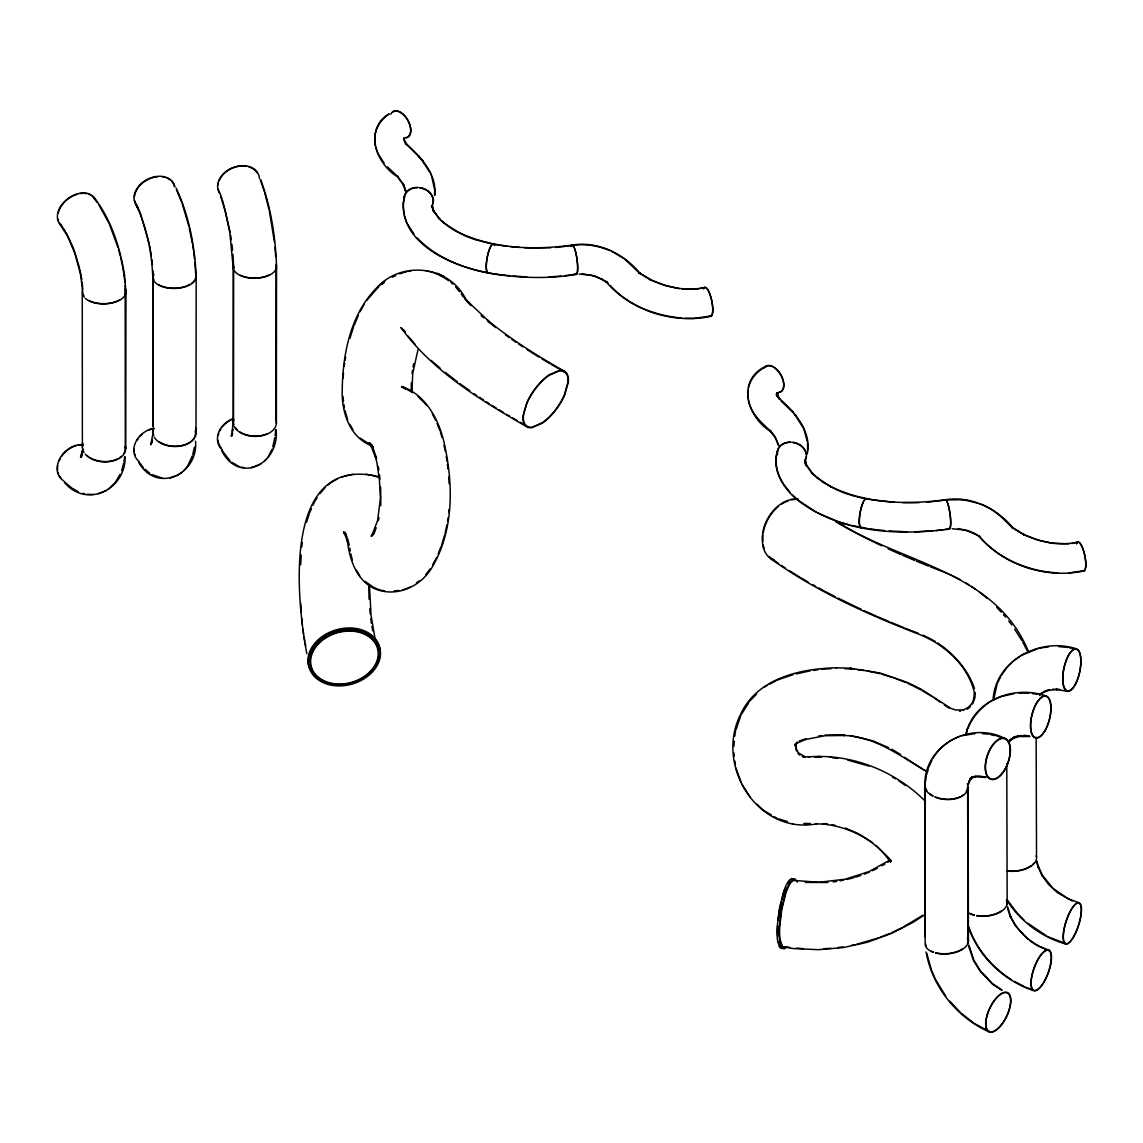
<?xml version="1.0" encoding="UTF-8"?>
<svg xmlns="http://www.w3.org/2000/svg" width="1143" height="1143" viewBox="0 0 1143 1143"><rect width="100%" height="100%" fill="white"/><g stroke="black" fill="none" stroke-linecap="round" stroke-linejoin="round"><path stroke-width="1.5" d="M434.654 191.195L434.54 195.267M233.515 421.167L233.643 266.462A21.274 11.259 -1 0 0 233.672 267.905L232.972 254.389M276.02 420.367L276.092 267.105A21.274 11.259 -1 0 0 276.077 265.69M276.377 423.453L276.52 267.105M890.111 860.75C890.211 862.208 890.468 858.55 890.197 861.979C875.952 839.976 848.935 826.603 823.031 824.089L824.103 824.146L815.602 823.817L816.759 823.86C757.495 834.919 714.961 765.681 740.35 714.889C756.795 678.256 800.514 668.484 836.847 667.783M195.567 432.854L195.71 428.254M196.01 432.868L196.182 276.506C194.882 246.188 189.024 215.57 176.079 187.981M82.382 447.284L82.253 286.922L80.453 274.206L75.167 254.232L67.894 236.758L60.108 224.457M125.301 448.442L125.173 285.436M125.73 448.456L125.973 291.765L124.401 274.549M380.819 505.677L380.648 487.161M300.695 564.828L301.223 555.027M403.036 204.654L404.508 196.882M434.826 195.31C436.955 173.622 420.495 156.662 405.722 143.275L406.637 144.318L403.908 139.075M807.558 449.942L807.572 443.084M343.071 378.233L343.486 373.132M748.051 390.363L748.165 398.95M762.91 535.253L762.781 541.525M733.849 746.422L734.32 741.293M734.792 736.163L735.52 731.32M275.134 435.583L275.677 429.797M276.12 429.825C279.706 463.601 239.501 485.003 221.799 450.928M301.809 546.897L302.266 542.454M778.126 920.301L778.983 913.357M778.297 920.172L778.955 914.729M152.533 435.612L150.819 444.641M195.524 441.169C198.611 474.445 156.42 494.205 138.66 462.243M447.642 521.251L448.085 517.779M448.742 512.578L449.17 509.106M924.83 784.041C924.844 744.836 970.564 721.147 1004.297 738.121M925.659 780.912L926.259 776.168M993.067 700.202C994.996 660.354 1040.301 636.965 1076.149 648.753M993.496 700.245L997.053 684.328M568.371 382.005L564.599 395.264A34.233 15.173 -55 0 1 542.268 423.21L531.838 427.725A32.347 14.345 -55 0 1 522.994 416.081L526.766 402.807A34.233 15.173 -55 0 1 549.097 374.861L559.527 370.361A32.347 14.345 -55 0 1 568.371 382.005M807.301 453.814C811.916 430.911 794.514 411.866 778.754 397.935L779.669 398.978L776.94 393.735L776.54 395.292L777.14 393.421L776.583 394.764L778.312 393.335M82.182 450.742L80.71 457.3L82.61 450.799M123.944 461.572L124.687 456.871M125.116 456.929C125.759 489.547 86.368 508.992 64.279 482.26M344.157 366.446L344.657 363.317M345.157 360.174L345.643 357.045M412.051 373.447L412.566 370.189M413.08 366.932L413.595 363.674M779.226 911.957L781.112 902.37M779.369 911.985L779.826 909.242M274.791 437.655L272.806 446.856M763.267 532.667L763.767 530.066A33.547 24.646 -62 0 1 778.583 506.306M151.919 442.727L152.448 440.169M194.396 447.127L192.796 454.457M378.304 520.636L378.933 517.636M445.084 533.452L446.913 524.737M404.208 196.825C395.435 245.388 458.7 269.076 496.191 274.349M777.24 451.499C771.554 470.287 783.841 488.933 797.943 500.348M777.526 451.556C774.168 462.286 777.069 474.174 783.169 483.346M780.626 905.199L781.226 902.599M123.687 463.144L121.644 470.673M781.855 900.055L783.484 893.712A37.047 8.515 -81.7 0 1 785.784 887.625M232.529 433.083L231.686 436.169L232.5 433.769M81.453 456.729L82.439 453.142M926.673 774.697L928.302 768.839M968.05 784.341L970.264 778.626M968.478 784.427L969.578 780.455L969.05 782.283L970.65 778.812L969.778 780.583L973.15 776.783L970.007 779.34L974.422 776.826L972.507 777.326L976.236 776.468L974.35 776.611L985.752 777.526M966.878 730.348C976.951 698.444 1015.856 685.4 1045.774 695.873M441.669 545.04L444.598 535.11M965.535 734.92L967.392 728.591M965.949 735.02L967.349 730.291M891.083 860.222L890.811 861.908L889.368 858.493L876.138 845.491M782.855 896.426L783.555 894.112M306.453 522.365L309.282 513.836M748.508 387.52C750.665 378.233 757.709 370.703 766.11 366.517M349.929 338.342L353.544 326.912M417.967 349.672L412.737 373.504L412.023 389.763M192.324 455.886L187.423 466.458L183.709 470.702M736.063 729.705L740.907 715.175M795.642 743.45L794.928 745.607L795.342 744.193L796.385 750.937M373.704 534.052L376.218 527.737M438.169 553.841L441.084 546.511M354.144 325.469L358.345 315.354M309.782 512.464L311.396 508.721M120.086 474.274L114.914 483.032L108.471 489.104M272.077 449.185L268.205 456.757M928.816 767.053L931.916 760.352M232.129 433.554L231.257 436.054L232.743 429.196L232.4 431.311L233.201 415.623L233.201 266.448M967.807 728.748C972.507 716.861 981.251 706.703 992.438 700.473M997.71 682.714L1000.525 676.985M312.911 505.249L314.782 501.663M972.536 704.031L974.922 697.83L975.222 692.687L975.308 693.872M151.748 442.355L150.59 444.498L151.876 442.284M373.018 534.91L374.647 531.881M432.597 564.985L436.64 557.484M360.116 311.682L364.06 304.509M777.811 393.249L776.997 395.964L776.997 392.935L776.711 395.935L776.711 392.963L778.24 397.607L777.511 396.407M776.826 394.264L777.554 393.092L776.583 394.764L777.526 393.949M741.793 713.761L748.879 702.474M315.397 500.463L317.111 497.762M1001.225 675.556L1006.826 667.641L1013.712 660.797M749.765 701.059L756.652 694.001M932.788 758.623C938.989 748.094 948.961 739.992 960.563 736.106M970.107 779.355L971.493 777.354M81.953 455.257L80.496 457.314L82.082 455.4M1008.34 742.364L1010.569 739.25L1009.44 740.721L1013.998 737.106L1012.455 738.049M1008.712 742.593L1012.469 738.364L1011.069 739.635L1018.642 736.249L1016.984 736.521L1029.672 736.549M366.603 300.523L378.69 286.807M425.767 574.5L430.054 569.014M319.797 493.762L325.026 487.704M264.762 460.886L266.448 458.914M372.861 534.524L371.175 536.324L373.361 533.524L371.589 536.11L377.633 520.494L380.405 498.334L379.49 480.774L377.019 463.258L375.247 455.571L376.004 458.657L370.346 444.184L372.289 447.27L369.446 443.227L371.918 446.113L368.889 442.984L370.832 444.713M1039.587 695.53L1043.259 692.444L1049.588 690.058L1048.045 690.386L1057.432 689.515L1056.146 689.472L1067.505 691.258M970.321 778.955L972.85 776.468M565.214 371.646C538.01 356.359 511.378 339.771 487.218 319.954L489.59 321.983L468.316 301.981L470.602 304.652L463.015 295.751L465.372 298.509C449.156 266.105 402.879 260.575 378.204 286.35C349.801 313.696 342.171 356.245 342.186 394.121C342.443 414.623 350.887 437.84 371.489 445.741M786.613 947.247L784.312 948.847L782.298 948.247L779.655 940.732A33.033 7.601 -81.8 0 1 779.34 926.502L781.441 909.156L785.412 892.997A38.691 8.887 -81.7 0 1 791.499 880.396L794.842 878.824L797.385 882.153M381.591 284.478L384.034 282.535M327.97 485.046L329.956 483.446M777.326 393.735L776.326 394.535L778.154 393.092M378.204 286.35L381.176 283.978M381.791 283.493L384.834 281.049M382.262 283.95L384.248 282.364M388.891 113.886C363.503 129.33 376.233 164.192 397.635 176.851L396.75 175.836L403.45 184.852L402.693 183.623L405.408 190.838M389.063 114.129C378.676 120.687 372.589 133.545 375.304 145.69M181.88 472.502L177.608 475.317L170.15 478.003M967.149 709.246L969.678 707.431M416.466 582.887L419.367 580.815M1041.159 693.372L1039.716 694.387L1045.545 690.858M1015.155 659.782L1021.713 655.21L1037.015 648.995M969.764 778.983L971.407 777.854M890.183 859.893L869.051 871.566L845.349 879.181L819.031 882.282L793.599 880.41L791.399 881.939A37.047 8.515 -81.7 0 0 785.57 894.012L781.769 909.457L779.769 925.987A31.404 7.215 -81.7 0 0 780.069 939.503L782.584 946.661L792.842 948.533L818.602 949.676L843.134 947.59L867.08 942.332L891.554 933.445L913.443 922.101L924.344 915.014M887.725 862.251L890.497 860.45M922.658 915.343L903.956 926.673M330.956 482.66L337.242 478.988M765.953 366.274C735.892 379.947 747.436 417.438 770.653 431.511L769.782 430.497L776.468 439.526L775.726 438.283L778.44 445.499M881.867 865.78L884.953 864.051M763.853 687.329L766.767 685.729M769.696 684.128L776.983 680.142L793.056 674.67M260.718 464.087L251.303 467.716M106.428 490.518L98.312 493.79M392.206 277.235L395.792 275.52M872.466 870.666L877.252 868.38M891.326 932.817L902.413 927.53M785.57 946.733L783.498 947.218M783.341 948.018L781.169 948.533L779.355 946.833L777.569 940.432A33.033 7.601 -81.8 0 1 777.254 926.216L779.355 908.856L783.326 892.697A38.691 8.887 -81.7 0 1 789.413 880.096L791.713 878.496L793.713 879.096M993.867 699.816L1001.225 696.544L1014.284 693.615M972.722 777.026L970.921 777.84L973.164 776.897M406.479 588.659L410.151 587.031M788.17 500.82L784.898 502.206A33.547 24.646 -62 0 0 781.683 504.049M864.365 874.138L869.28 872.18M879.939 937.374L889.697 933.474M1016.098 736.363L1014.47 736.978L1021.399 735.52M799.343 740.935L805.886 738.735M855.721 877.11L860.765 875.467M878.581 937.903L856.793 944.261M1045.288 690.929L1049.474 689.629M399.464 273.906L403.022 272.82M402.622 589.817L405.194 589.045M404.322 272.434L406.922 271.648M340.914 477.374L343.486 476.617M344.772 476.231L347.886 475.388M847.163 879.41L854.035 877.667M796.157 673.927L810.187 670.855M962.435 735.621L974.85 733.62M972.407 776.911L978.465 775.926L985.866 777.111M1038.616 648.51L1042.63 647.781M704.717 287.336C687.014 291.651 667.669 287.607 650.296 279.506L651.167 279.949L639.208 272.691L640.151 273.448C623.892 253.76 598.361 241.002 572.443 245.045M700.259 288.55L704.774 287.622A14.545 3.958 78.4 0 0 703.945 288.436M710.96 315.997L694.058 318.411L684.771 318.326M711.032 316.297C673.37 324.326 631.093 310.939 605.89 281.592L606.847 282.35L601.275 278.835L602.175 279.292L591.888 275.392L579.144 274.077M1077.735 541.996C1060.047 546.311 1040.687 542.268 1023.314 534.181L1024.199 534.624L1012.227 527.366L1013.169 528.109C996.925 508.421 971.393 495.662 945.461 499.72M1071.777 543.525L1077.806 542.296A14.545 3.958 78.4 0 1 1084.993 556.798A14.545 3.958 78.4 0 1 1082.964 570.586M1083.993 570.671L1068.862 572.914M1084.05 570.957C1046.402 578.987 1004.111 565.614 978.922 536.253L979.865 537.024L974.293 533.495L975.208 533.952L964.921 530.066L952.176 528.738M840.219 880.81L843.705 880.167M851.664 945.318L855.107 944.69M408.265 271.434L410.937 270.977M349.444 474.959L353.458 474.288M1043.888 647.581L1048.602 646.824M572.086 245.088C533.71 250.303 492.962 249.031 457.1 231.686L458.014 232.143L443.598 222.671L444.57 223.442L438.998 218.313L439.884 219.313L433.383 210.255L433.94 211.612L432.34 206.783M565.885 246.359L572.129 245.388A14.545 2.743 82.2 0 0 571.557 246.159M576.415 274.091L564.713 275.72M576.458 274.391C549.812 278.878 522.508 278.135 495.819 274.306M945.118 499.762C906.742 504.977 865.98 503.706 830.118 486.346L831.047 486.818L816.616 477.331L817.588 478.117L812.03 472.973L812.902 473.988L806.415 464.915L806.972 466.287L805.372 461.458L805.829 464.444L805.515 460.015M943.604 500.291L927.087 502.248M944.775 529.48L949.447 528.766A14.545 2.743 82.2 0 1 948.733 528.637M949.49 529.052C898.612 535.781 841.362 533.067 798.914 501.12M813.359 670.398L818.102 669.698M818.617 735.992L821.831 735.52M791.456 499.891L794.685 499.448M698.759 288.85L681.814 288.879M564.728 246.488L555.612 247.445M936.031 530.595L942.875 529.78M574.057 245.145C586.216 243.602 598.646 245.959 609.919 250.517M833.204 881.867L836.733 881.453M837.848 947.533L843.063 946.918M561.256 276.092L548.883 276.963M932.545 530.909L914.643 531.824M394.164 590.888L398.636 590.488M1069.062 543.754L1052.274 543.311L1038.973 540.439M550.897 247.76L524.48 247.731M821.26 669.241L830.875 668.698M825.06 735.049L844.691 734.806L843.648 734.778M827.918 882.496L805.186 882.425M823.874 948.719L830.89 948.347M925.516 801.429C895.155 770.968 851.635 753.38 808.501 756.895L809.658 756.937L803.972 756.709L804.943 756.752L798.4 752.851L796.014 748.079L795.957 744.307L795.528 745.75L797.314 741.964L796.357 743.407L806.029 739.392L825.103 735.721L844.634 735.478L843.563 735.449C875.552 736.278 901.084 756.766 927.316 771.911M814.845 757.266L821.417 757.237M803.743 823.517L810.373 823.503M1052.589 689.215L1059.618 689.372M919.143 502.663L902.613 502.634M93.383 494.462L87.054 494.305M1018.87 693.015L1028.914 693.158M1022.971 735.52L1026.114 735.549M798.028 498.877L791.499 499.262L784.812 501.62A34.233 25.146 -62 0 0 763.253 530.066L762.167 537.953L762.752 545.382A32.347 23.76 -62 0 0 773.711 560.484M907.271 531.824L889.197 530.952M850.221 668.212L880.01 672.97L907.885 682.642L921.258 689.258L950.919 708.389L955.691 710.017L964.049 709.803L962.72 710.332L970.55 706.003L969.25 707.088L973.465 700.93L972.993 702.516L974.593 692.729L974.679 693.944C968.921 666.398 945.19 644.766 919.701 634.579C867.88 614.434 816.473 591.474 771.082 558.97M850.163 668.884L854.407 669.298M835.69 667.755L851.292 668.241M844.82 668.712L851.221 668.912M959.448 711.146L960.591 711.175M818.045 756.437L819.202 756.48M818.031 757.109L819.16 757.152M806.044 823.603L807.172 823.646M806.001 824.274L807.158 824.332M829.947 756.88L831.004 756.923M792.342 823.746L793.299 823.774M526.766 276.949L513.121 276.034M582.101 273.706L595.503 276.149L607.019 282.107M961.363 499.691L945.504 500.005A14.545 2.743 82.2 0 0 945.161 500.062M796.442 948.133L803.458 948.676M519.322 247.402L510.607 246.602M894.083 502.22L874.824 500.191M982.28 733.62L988.681 734.206M1058.789 646.624L1067.848 647.467M681.614 318.025C655.296 315.611 628.164 305.667 610.305 285.493M1048.331 572.086L1057.804 573M417.281 238.03C441.298 262.933 476.488 272.82 510.064 275.734M876.967 529.752L884.625 530.566M857.607 669.684L863.994 670.455M850.263 735.578L873.095 740.935L888.711 747.708M832.604 757.809L837.633 758.423M824.603 823.603L827.589 823.974M1032.429 693.615L1037.701 694.301M1024.728 735.463L1029.757 736.121M500.391 245.345L507.106 246.231M875.424 529.552L869.266 528.723M873.052 499.962L868.266 499.191M966.549 500.42L977.865 503.263M162.192 478.074L151.933 474.574M961.106 499.648L966.992 500.477M958.163 528.537L968.535 530.823L977.408 534.938M786.413 946.947L789.67 947.404M493.533 244.259L498.677 245.073M851.178 525.366L867.308 528.423M241.23 467.087L243.788 467.53M679.256 288.65L664.454 285.379L650.167 279.778L651.024 280.206L639.037 272.934L639.951 273.677L624.978 259.29M1047.988 572.043C1021.756 568.442 996.31 556.455 979.108 536.038L980.051 536.781M366.003 474.216L370.218 475.002M426.053 270.905L428.696 271.448M371.546 475.274L377.99 477.117M381.848 590.331L384.491 590.874M847.663 760.066L869.023 766.096M832.047 824.646L835.004 825.26M1069.491 647.81L1076.063 649.181M867.18 670.97L879.853 673.627M491.933 243.916L474.588 239.487L465.515 236.029L451.456 228.614M856.964 496.905L866.551 498.919A14.545 3.6 -79.6 0 0 866.094 498.862M990.309 734.563L995.182 735.635M430.025 271.72L433.326 272.606M849.178 494.619L855.407 496.448M849.563 525.023L838.276 521.708L817.431 512.793M881.41 674.099L892.326 677.37M802.257 756.652L804.815 757.423M778.797 818.931L787.341 821.517M82.839 493.262L84.639 493.819M1078.635 902.656L1067.762 898.569L1053.117 888.454L1042.073 874.881L1042.53 875.581L1038.144 865.908L1038.444 867.08L1036.872 861.008M1066.105 943.675L1048.36 936.903M1065.976 944.089C1041.659 937.274 1020.042 921.172 1006.64 899.77M434.583 273.048L440.684 275.677M378.276 476.531C281.735 454.114 296.351 598.403 306.795 653.653M924.244 770.139L927.559 771.268M377.99 589.174L380.519 590.045M1037.487 540.053L1023.199 534.453L1024.057 534.881M996.796 735.978L1004.168 738.535M1049.088 950.176A21.688 7.53 -69.9 0 0 1031.543 977.151A21.688 7.53 -69.9 0 0 1043.016 983.709A21.688 7.53 -69.9 0 0 1049.088 950.176C1032.072 944.875 1017.599 932.045 1010.312 915.786L1010.726 916.686L1007.64 906.799M1048.931 950.576A21.26 7.387 -69.9 0 0 1031.743 977.008A21.26 7.387 -69.9 0 0 1042.973 983.451A21.26 7.387 -69.9 0 0 1048.931 950.576L1038.873 946.418M1025.614 987.223L1033.501 990.109M1033.343 990.524C1003.725 980.665 978.794 956.777 968.407 927.244M1072.263 901.055L1057.432 892.64L1048.631 884.525L1041.702 875.109L1042.159 875.795L1037.73 866.037L1038.03 867.194L1036.444 861.108M979.137 503.749C993.124 507.735 1002.997 518.579 1012.984 528.337L1012.055 527.595L1022.785 534.181M840.048 491.276L847.62 494.147M845.249 828.032L857.95 833.476M930.245 566.771L943.318 571.871M905.513 628.336L918.343 633.322M401.536 387.02L404.336 388.12M893.897 677.842L906.099 682.657M916.272 561.099L928.602 566.142M890.868 622.349L903.884 627.664M944.704 572.457L951.648 575.372M922.944 635.208L925.944 636.465M902.699 555.327L914.729 560.47M878.195 616.934L889.283 621.678M888.068 548.811L901.198 554.684M864.308 610.748L876.61 616.248M324.612 682.171L314.782 676.113L309.053 667.241A33.033 26.118 -18.3 0 1 309.11 653.253C312.796 642.423 322.54 634.751 332.999 630.879A38.691 30.575 -18.3 0 1 355.244 628.364C365.231 629.679 375.518 635.408 378.976 645.366A33.033 26.118 -18.3 0 1 379.805 648.738M238.758 466.33L231.872 462.344M611.519 251.26L624.035 258.547M875.424 542.854L881.753 545.825M861.293 609.362L838.233 598.232M989.024 1031.357L975.122 1023.914M988.838 1031.743C956.734 1017.47 932.202 986.652 926.101 951.99M838.548 490.704L823.203 482.517L811.816 473.188L812.673 474.174L806.144 465.044L806.687 466.387L805.086 461.529L805.544 464.458L805.215 460.015M1024.185 986.523L1014.241 981.351M405.736 388.677L412.552 392.592M444.184 276.649L437.412 273.32M440.255 275.449L448.985 280.821M873.895 542.096L853.149 531.566M907.628 683.271L920.958 689.858M373.147 586.973L376.719 588.745M953.091 576.086L960.306 579.687M927.273 637.137L935.174 641.409M825.946 591.874L835.104 596.646M78.324 491.761L72.109 488.261L64.594 481.96M851.692 530.809L835.562 521.722M812.859 584.73L815.759 586.316M818.645 587.902L824.432 591.088M1046.931 936.103L1027.828 923.273M551.455 364.574L564.828 372.189M512.635 417.952L517.265 420.595M520.365 422.367L526.552 425.896M526.166 426.439C480.203 399.764 432.568 371.275 400.85 327.484L404.779 331.284M835.89 521.137L843.148 525.366L841.019 524.166C905.542 563.885 996.439 572.686 1028.486 651.696M801.114 577.944L808.015 581.944M892.526 777.126L895.54 778.883M859.336 834.147L872.466 842.52M965.892 582.959L968.692 584.602M816.516 512.335L799.086 500.877M771.454 815.059L762.995 810.016L756.995 804.172M774.268 816.745L777.083 818.417M541.739 358.759L550.069 363.745M499.062 409.837L503.577 412.537M506.592 414.337L509.607 416.152M922.387 690.715L932.388 696.716M891.783 749.236L900.655 754.551M1001.997 989.981L992.581 983.694L980.294 970.678L973.865 960.206L968.878 945.047M1001.782 990.367L992.31 984.037L979.951 970.936L973.479 960.406L968.75 946.447M1037.558 945.79L1029.657 940.575M1011.469 979.651C992.095 967.435 976.365 948.861 968.807 927.116M944.332 705.102L949.39 708.231M922.758 769.225L904.484 757.309M789.456 570.757L799.743 577.129M527.08 349.629L538.953 357.087M486.161 401.722L489.033 403.536M491.89 405.336L496.191 408.037M368.232 443.398L360.174 438.14M518.679 344.057L522.88 346.843M781.298 565.371L785.37 568.071M474.002 393.663L476.702 395.464M479.417 397.25L483.46 399.936M371.932 445.57L368.603 443.355L371.804 445.57M406.451 388.906L401.85 386.434C425.453 394.706 438.612 419.024 443.97 442.098C453.314 483.218 454.314 529.309 432.397 566.785C422.21 584.716 400.764 595.946 380.305 590.674C357.488 584.673 349.444 560.356 347.215 539.41L347.958 542.511L343.914 532.109L345.843 535.195L343.7 532.066L346.143 534.953L343.872 532.509L345.815 534.238M402.793 387.277L405.979 389.406M372.046 586.23L364.946 581.316M971.393 586.416L975.45 589.159M937.717 643.023L940.232 644.709M898.555 780.64L905.785 785.655M505.392 334.842L509.335 337.599M511.95 339.442L515.879 342.2M469.744 390.677L459.986 383.719M772.854 559.413L778.526 563.456M933.817 697.573L940.389 702.288M450.171 227.857L441.027 220.57M973.793 1023.114L961.634 1013.527M457.357 381.748L445.17 372.289M979.394 592.074L987.052 598.275M941.475 645.552C956.034 656.453 968.521 671.098 974.493 688.443M149.79 473.302L144.918 469.173M488.032 321.483L495.676 327.584M606.09 281.364L608.262 283.25M481.117 315.582L483.775 317.868M431.182 360.431L440.084 368.103M418.067 396.592L424.182 402.593M369.403 442.541L371.304 444.227M960.577 1012.612L949.819 1001.254M450.913 282.378L452.828 284.078M1027.728 939.132L1015.555 926.001L1009.926 915.972L1010.312 916.843L1007.626 908.542M792.328 494.762L798.128 500.12M781.012 400.95L792.485 411.937M387.506 166.935L397.85 176.636L396.978 175.651L403.693 184.695L402.95 183.48M797.928 753.323L799.914 755.252M996.696 607.304L1001.254 612.148M419.467 157.277L405.508 143.475L406.394 144.489M1024.028 920.086L1017.084 913.057L1007.012 899.541M470.902 305.667L464.601 298.68M229.929 460.743L222.171 450.699M1003.454 614.634L1005.654 617.134M791.842 410.737L792.713 411.751M795.071 414.48L795.985 415.523M794.856 414.68L803.672 428.511L807.401 441.784M778.54 398.135L779.426 399.164M418.809 156.077L419.695 157.091M422.053 159.82L422.953 160.863M421.824 160.02L429.997 172.536M384.077 163.049L378.247 154.048M791.628 410.951L795.742 415.709M418.595 156.277L422.71 161.034M424.982 403.536L426.596 405.422M408.08 336.099L415.323 344.6M455.543 286.836L459.5 291.722M790.299 492.704L783.984 484.746M439.655 219.499L433.126 210.383L433.668 211.712L432.054 206.869M413.923 233.972L406.908 223.085L404.479 216.07M143.261 467.458L139.032 462.015M1008.74 621.092L1011.826 625.05M779.683 945.304L780.498 946.375M93.74 197.11C111.3 219.542 120.158 247.631 124.544 275.434M97.169 202.354L93.397 197.382A21.26 14.83 -37.2 0 0 92.054 196.096M774.111 435.34L770.011 430.311L770.868 431.311C761.524 422.624 750.851 413.58 748.336 400.35M461.186 293.98L462.986 296.437M403.308 329.598L405.222 332.199M1014.67 629.193L1021.856 640.566M945.775 996.225L935.774 979.922M741.778 784.041L750.079 796.9M98.97 204.983L108.885 223.028M65.451 231.443L60.436 224.185A21.26 14.83 -37.2 0 1 59.35 222.685M371.604 444.884L372.875 446.913M774.854 436.355L778.726 445.427M359.759 575.958L356.445 570.243M349.772 424.324L352.93 429.625M66.165 232.715L73.438 248.145L79.496 267.805M136.146 204.211L138.474 208.64M135.774 204.426L138.103 208.84L137.246 207.154C147.147 229.143 151.819 253.317 152.805 277.335L152.805 426.51M432.297 413.88L435.669 420.324M371.618 445.127L372.932 447.627M1022.714 642.009L1027.928 651.996M405.222 142.946L403.622 139.146M176.536 189.852L181.894 202.754M137.646 206.969L139.86 211.912M935.488 979.351L931.616 970.65L926.716 953.219M310.596 666.726L311.91 669.769M109.414 224.114L118.015 247.574M377.547 152.676L375.647 147.118M430.654 173.836L431.197 175.179M404.436 186.423L403.879 185.095L405.694 190.752M437.04 423.467L439.984 430.854M372.232 445.727L376.647 458.514M345.2 532.509L347.029 537.11M140.389 213.298L149.204 243.588M431.697 176.493L434.669 189.909M735.878 767.982L741.193 782.441M260.733 179.68C270.805 207.169 275.506 236.472 276.492 265.662M260.333 179.837L264.304 191.524M220.856 195.61L222.056 198.953M220.456 195.782L225.357 211.355L229.786 232.529L233.229 267.891M182.38 204.154L188.895 226.428M222.671 200.625L230.214 232.458M347.429 538.41L348.229 541.01M440.498 432.525L442.027 437.54M264.733 192.91L268.962 209.183M345 410.537L347.658 419.881M778.412 941.689L778.983 943.732M118.529 249.245L120.315 256.061M404.008 214.655L403.165 206.426M350.901 553.984L352.358 560.127M348.586 542.253L349.287 545.211M443.984 445.284L445.384 451.371M189.267 228.129L192.41 243.616M374.89 637.68L371.075 615.377L369.432 585.116M304.995 642.466L305.695 645.681M120.758 257.761L122.587 266.262M79.867 269.519L80.61 272.977M269.305 210.798L274.477 242.245M149.547 245.331L150.204 248.845M349.787 548.111L350.287 550.997M371.932 626.35L372.704 630.822M304.124 637.308L304.71 640.752M446.227 456.357L447.056 461.358M378.276 466.515L378.847 469.887M122.858 267.933L123.687 272.948M80.882 274.134L81.825 279.792M123.973 274.62L124.887 282.178M192.667 245.345L193.467 250.517M150.533 250.603L151.333 255.846M230.672 235.415L231.343 239.844M733.849 752.751L734.292 756.137M734.978 761.209L735.42 764.596M370.803 618.634L371.418 623.378M302.938 629.336L303.538 633.879M405.351 189.309L405.694 191.995M231.9 244.245L232.543 250.06M193.738 252.246L194.539 259.004M151.805 259.304L152.419 264.447M411.951 389.12L412.352 392.492M342.971 396.392L343.543 401.25M343.929 404.479L344.3 407.708M447.413 464.429L447.956 469.044M379.476 474.616L380.005 479.16M82.139 282.192L82.853 289.879M274.949 247.145L275.692 256.689M369.746 608.833L370.218 613.82M301.723 618.406L302.338 624.792M194.882 262.318L195.624 273.448M1036.53 857.05L1036.144 737.278M432.697 208.255L432.811 209.769L432.483 205.34M1007.169 902.827L1006.769 763.567M448.67 477.06L449.128 483.632M968.435 940.875L968.064 787.127M968.007 940.903L967.635 787.113A21.274 12.859 3.5 0 1 966.235 791.799M301.195 611.876L300.68 602.961M152.976 271.062L153.248 426.51M369.06 599.175L368.732 585.116M411.28 382.876L411.323 389.777M925.13 785.684L925.13 936.717M924.687 785.67L925.187 943.904A21.688 11.501 -5.2 0 0 933.174 952.233M1006.44 899.97A21.688 11.673 -5.7 0 1 999.496 912.443A21.688 11.673 -5.7 0 1 976.551 915.757M974.165 915.243A21.688 11.673 -5.7 0 1 968.207 912.685M1006.54 901.441A21.26 11.444 -5.7 0 1 1006.597 904.313M1001.139 911.142A21.26 11.444 -5.7 0 1 976.722 915.529M974.393 915.014A21.26 11.444 -5.7 0 1 970.264 913.5M765.296 367.189A14.545 8.301 60.5 0 1 780.94 375.261A14.545 8.301 60.5 0 1 778.983 392.249M764.424 367.817A14.83 8.472 60.5 0 1 780.626 374.375A14.83 8.472 60.5 0 1 779.083 392.52M792.728 442.241A14.83 11.987 14.2 0 1 805.458 459.857M777.24 454.528A14.83 11.987 14.2 0 1 790.885 442.084M806.086 456.943A14.545 11.744 14.2 0 1 805.186 459.743M777.54 454.528A14.545 11.744 14.2 0 1 790.913 442.327M792.713 442.47A14.545 11.744 14.2 0 1 806.086 453.971M864.022 500.563A14.845 3.686 -79.6 0 1 867.023 498.919M861.822 527.609A14.845 3.686 -79.6 0 1 859.307 518.908A14.845 3.686 -79.6 0 1 863.465 501.577M860.922 527.423A14.545 3.6 -79.6 0 1 860.165 526.637M859.865 525.909A14.545 3.6 -79.6 0 1 863.465 501.82M864.008 500.834A14.545 3.6 -79.6 0 1 865.094 499.42M947.518 502.834A14.83 2.8 82.2 0 1 950.705 521.165A14.83 2.8 82.2 0 1 948.361 528.509M944.804 500.048A14.83 2.8 82.2 0 1 947.09 501.806M946.261 500.591A14.545 2.743 82.2 0 1 947.09 502.048M947.518 503.077A14.545 2.743 82.2 0 1 950.347 516.75A14.545 2.743 82.2 0 1 950.019 527.995M1076.563 543.568A14.83 4.043 78.4 0 1 1084.507 554.069A14.83 4.043 78.4 0 1 1083.007 570.871M1076.649 543.825A14.545 3.958 78.4 0 1 1077.363 542.582M777.726 932.674A30.79 7.072 -81.7 0 1 777.811 926.716M788.141 883.168A37.047 8.515 -81.7 0 1 789.313 881.639M777.683 936.317A31.404 7.215 -81.7 0 1 777.683 925.687M774.011 559.884A31.69 23.274 -62 0 1 769.125 556.47M764.167 548.411A31.69 23.274 -62 0 1 763.267 545.082M407.908 136.846A14.545 8.301 60.5 0 1 405.951 137.589M392.263 112.528A14.545 8.301 60.5 0 1 406.479 118.272A14.545 8.301 60.5 0 1 408.723 136.174M392.092 112.285A14.83 8.472 60.5 0 1 408.894 122.187A14.83 8.472 60.5 0 1 403.708 137.76M390.849 114.2A14.83 8.472 60.5 0 1 391.406 113.157M419.695 187.566A14.83 11.987 14.2 0 1 431.64 206.497M404.108 198.339A14.83 11.987 14.2 0 1 417.867 187.409M432.154 205.083A14.545 11.744 14.2 0 1 431.382 206.369M404.393 198.368A14.545 11.744 14.2 0 1 417.881 187.652M419.681 187.809A14.545 11.744 14.2 0 1 432.711 203.711M490.99 245.902A14.845 3.686 -79.6 0 1 494.662 245.502M489.318 272.548A14.845 3.686 -79.6 0 1 486.246 265.076A14.845 3.686 -79.6 0 1 490.433 246.917M493.076 244.188A14.545 3.6 -79.6 0 1 494.29 245.045M488.833 272.648A14.545 3.6 -79.6 0 1 486.375 264.133A14.545 3.6 -79.6 0 1 490.433 247.145M490.99 246.145A14.545 3.6 -79.6 0 1 492.59 244.345M574.486 248.174A14.83 2.8 82.2 0 1 577.672 266.49A14.83 2.8 82.2 0 1 575.329 273.834M571.271 246.602A14.83 2.8 82.2 0 1 574.057 247.131M576.729 273.82A14.545 2.743 82.2 0 1 575.315 273.563M572.472 245.345A14.545 2.743 82.2 0 1 574.072 247.388M574.486 248.402A14.545 2.743 82.2 0 1 577.315 262.076A14.545 2.743 82.2 0 1 577.001 273.334M703.531 288.908A14.83 4.043 78.4 0 1 711.475 299.409A14.83 4.043 78.4 0 1 709.974 316.211M705.803 287.707A14.545 3.958 78.4 0 1 712.118 303.024A14.545 3.958 78.4 0 1 710.475 316.068M967.721 938.06A21.688 11.501 -5.2 0 1 959.677 950.819A21.688 11.501 -5.2 0 1 935.374 952.933M967.307 938.146A21.26 11.259 -5.2 0 1 967.392 943.761M962.392 949.033A21.26 11.259 -5.2 0 1 935.603 952.719M933.445 952.033A21.26 11.259 -5.2 0 1 931.488 951.205M926.33 946.633A21.26 11.259 -5.2 0 1 925.63 943.875M967.349 783.827A21.703 13.116 3.5 0 1 959.306 797.471A21.703 13.116 3.5 0 1 934.945 797.114M932.774 796.1A21.703 13.116 3.5 0 1 925.359 782.455M963.72 794.542A21.274 12.859 3.5 0 1 962.035 795.742M960.106 796.785A21.274 12.859 3.5 0 1 935.174 796.9M933.045 795.899A21.274 12.859 3.5 0 1 929.359 793.428M926.744 790.513A21.274 12.859 3.5 0 1 925.301 784.112M60.836 477.903A21.26 16.373 -42.8 0 1 59.607 476.231M58.65 474.374A21.26 16.373 -42.8 0 1 57.993 472.359M57.607 470.187A21.26 16.373 -42.8 0 1 57.764 465.601M59.122 460.886A21.26 16.373 -42.8 0 1 60.208 458.586M61.565 456.371A21.26 16.373 -42.8 0 1 76.11 445.727M78.51 445.213A21.26 16.373 -42.8 0 1 83.196 445.041M63.751 480.874A21.688 16.716 -42.8 0 1 59.879 458.486A21.688 16.716 -42.8 0 1 83.339 444.656M125.544 446.699A21.688 13.973 3.1 0 1 110.9 461.358A21.688 13.973 3.1 0 1 85.139 454.1M83.968 452.485A21.688 13.973 3.1 0 1 83.025 443.827M125.116 446.713A21.26 13.702 3.1 0 1 123.858 453.457M121.329 456.4A21.26 13.702 3.1 0 1 119.644 457.671M117.715 458.8A21.26 13.702 3.1 0 1 90.64 458.072M88.683 456.843A21.26 13.702 3.1 0 1 86.968 455.471M83.525 450.728A21.26 13.702 3.1 0 1 83.01 449.028M125.273 288.908A21.703 11.559 -1.7 0 1 112.443 302.881A21.703 11.559 -1.7 0 1 85.354 298.394M84.211 297.137A21.703 11.559 -1.7 0 1 82.753 291.465M125.373 290.365A21.274 11.33 -1.7 0 1 124.944 294.623M119.915 299.695A21.274 11.33 -1.7 0 1 88.911 300.495M83.753 295.708A21.274 11.33 -1.7 0 1 83.239 294.322M61.479 225.785A21.688 15.13 -37.2 0 1 68.023 198.539A21.688 15.13 -37.2 0 1 95.698 200.382M58.522 220.985A21.26 14.83 -37.2 0 1 57.993 219.127M58.222 212.898A21.26 14.83 -37.2 0 1 77.51 194.167M79.896 193.624A21.26 14.83 -37.2 0 1 86.654 193.653M88.654 194.21A21.26 14.83 -37.2 0 1 90.454 195.024M135.36 455.857A21.26 17.202 -32.5 0 1 134.674 453.785M134.303 451.585A21.26 17.202 -32.5 0 1 134.26 449.328M137.16 440.184A21.26 17.202 -32.5 0 1 138.603 438.069M140.289 436.083A21.26 17.202 -32.5 0 1 142.218 434.254M148.99 430.068A21.26 17.202 -32.5 0 1 153.991 428.539M138.832 461.372A21.688 17.559 -32.5 0 1 135.603 442.327A21.688 17.559 -32.5 0 1 153.976 428.168M195.824 431.097A21.688 14.059 2.3 0 1 179.837 446.184A21.688 14.059 2.3 0 1 154.219 437.24M153.362 435.554A21.688 14.059 2.3 0 1 153.305 428.554M195.396 431.125A21.26 13.773 2.3 0 1 194.939 436.269M194.124 437.912A21.26 13.773 2.3 0 1 191.595 440.884M189.895 442.184A21.26 13.773 2.3 0 1 158.92 441.598M153.776 435.497A21.26 13.773 2.3 0 1 153.719 428.639M196.01 275.077A21.703 11.501 -1.3 0 1 180.037 287.979A21.703 11.501 -1.3 0 1 154.376 281.549M153.533 280.235A21.703 11.501 -1.3 0 1 153.448 274.491M195.624 277.935A21.274 11.273 -1.3 0 1 195.139 279.349M194.324 280.707A21.274 11.273 -1.3 0 1 191.795 283.235M190.095 284.364A21.274 11.273 -1.3 0 1 159.091 284.95M153.948 280.164A21.274 11.273 -1.3 0 1 153.876 274.549M136.974 206.054A21.688 15.973 -27.8 0 1 147.404 179.365A21.688 15.973 -27.8 0 1 174.879 186.595M171.836 181.494A21.26 15.659 -27.8 0 1 174.465 186.738M137.317 205.797A21.26 15.659 -27.8 0 1 134.688 200.554M134.474 196.467A21.26 15.659 -27.8 0 1 157.52 176.708M162.392 176.794A21.26 15.659 -27.8 0 1 164.663 177.251M166.778 177.951A21.26 15.659 -27.8 0 1 170.378 180.094M1036.172 855.607A21.688 11.759 -5.9 0 1 1028.871 867.48A21.688 11.759 -5.9 0 1 1007.154 871.009M1034.201 862.894A21.26 11.53 -5.9 0 1 1032.943 864.265M1031.386 865.565A21.26 11.53 -5.9 0 1 1007.312 870.78M993.138 700.23A21.703 12.944 3.9 0 1 993.796 698.673M221.242 448.185A21.26 17.502 -27.1 0 1 217.927 440.126M218.17 435.554A21.26 17.502 -27.1 0 1 218.756 433.254M219.67 430.997A21.26 17.502 -27.1 0 1 220.87 428.825M222.356 426.753A21.26 17.502 -27.1 0 1 232.958 419.11M222.485 450.071A21.688 17.859 -27.1 0 1 232.843 418.767M275.992 419.924A21.688 14.087 1.8 0 1 260.318 436.026A21.688 14.087 1.8 0 1 234.172 426.396M233.472 424.682A21.688 14.087 1.8 0 1 233.386 419.395M267.376 433.64A21.26 13.802 1.8 0 1 240.33 432.183M236.887 429.482A21.26 13.802 1.8 0 1 235.587 427.939M233.901 424.639A21.26 13.802 1.8 0 1 233.815 419.452M276.149 264.233A21.703 11.487 -1 0 1 260.475 277.82A21.703 11.487 -1 0 1 234.301 270.72M233.601 269.362A21.703 11.487 -1 0 1 233.515 265.047M269.591 274.734A21.274 11.259 -1 0 1 240.459 275.263M220.656 194.681A21.688 16.288 -23 0 1 232.4 167.792A21.688 16.288 -23 0 1 259.461 178.579M219.813 192.81A21.26 15.959 -23 0 1 218.299 189.109M218.07 185.009A21.26 15.959 -23 0 1 218.427 182.894M219.113 180.78A21.26 15.959 -23 0 1 246.417 166.306M248.731 166.821A21.26 15.959 -23 0 1 257.261 172.95M379.547 656.982A33.033 26.118 -18.3 0 1 378.904 659.354M523.88 412.766L523.451 415.738A31.69 14.045 -55 0 0 532.109 427.153L542.339 422.739A33.547 14.873 -55 0 0 564.213 395.349L567.914 382.348A31.69 14.045 -55 0 0 559.256 370.918L549.04 375.333A33.547 14.873 -55 0 0 527.152 402.736L523.88 412.766M310.939 651.01L309.524 654.525A33.033 26.118 -18.3 0 0 309.453 668.512C312.911 678.456 323.198 684.186 333.184 685.5A38.691 30.575 -18.3 0 0 355.43 682.985C365.889 679.128 375.633 671.455 379.319 660.611A33.033 26.118 -18.3 0 0 379.39 646.638C375.933 636.68 365.646 630.95 355.659 629.636A38.691 30.575 -18.3 0 0 333.413 632.15C324.083 635.608 315.482 641.98 310.939 651.01M312.41 651.353L311.067 654.696A31.404 24.832 -18.3 0 0 311.01 667.983C314.296 677.485 324.126 682.942 333.656 684.2A37.047 29.289 -18.3 0 0 354.959 681.785C364.946 678.099 374.247 670.784 377.776 660.44A31.404 24.832 -18.3 0 0 377.833 647.152C374.547 637.651 364.717 632.193 355.187 630.936A37.047 29.289 -18.3 0 0 333.885 633.351C324.969 636.651 316.754 642.723 312.41 651.353M313.053 651.467L311.725 654.753A30.79 24.332 -18.3 0 0 311.668 667.783C314.897 677.085 324.541 682.442 333.87 683.671A36.305 28.704 -18.3 0 0 354.744 681.299C364.531 677.685 373.661 670.527 377.119 660.383A30.79 24.332 -18.3 0 0 377.176 647.352C373.947 638.051 364.303 632.693 354.973 631.465A36.305 28.704 -18.3 0 0 334.099 633.836C325.369 637.065 317.297 643.023 313.053 651.467M1044.859 731.049A21.688 9.115 -76 0 0 1046.859 696.244A21.688 9.115 -76 0 0 1030.529 723.59A21.688 9.115 -76 0 0 1044.859 731.049M1044.773 730.763A21.26 8.93 -76 0 0 1046.745 696.659A21.26 8.93 -76 0 0 1030.729 723.462A21.26 8.93 -76 0 0 1044.773 730.763M1000.768 1025.471A21.26 9.258 -64.7 0 0 1007.483 993.067A21.26 9.258 -64.7 0 0 986.509 1018.099A21.26 9.258 -64.7 0 0 1000.768 1025.471M1000.811 1025.742A21.688 9.444 -64.7 0 0 1007.669 992.667A21.688 9.444 -64.7 0 0 986.28 1018.213A21.688 9.444 -64.7 0 0 1000.811 1025.742M1002.525 773.197A21.688 11.03 -70.9 0 0 1005.611 738.592A21.688 11.03 -70.9 0 0 985.337 764.596A21.688 11.03 -70.9 0 0 1002.525 773.197M1002.425 772.911A21.26 10.801 -70.9 0 0 1005.454 738.992A21.26 10.801 -70.9 0 0 985.58 764.481A21.26 10.801 -70.9 0 0 1002.425 772.911M1073.706 936.417A21.26 6.458 -72.1 0 0 1079.278 903.341A21.26 6.458 -72.1 0 0 1063.933 930.345A21.26 6.458 -72.1 0 0 1073.706 936.417M1073.734 936.688A21.688 6.601 -72.1 0 0 1079.421 902.941A21.688 6.601 -72.1 0 0 1063.762 930.488A21.688 6.601 -72.1 0 0 1073.734 936.688M1075.634 683.957A21.688 8.172 -78.2 0 0 1077.12 649.095A21.688 8.172 -78.2 0 0 1062.719 676.97A21.688 8.172 -78.2 0 0 1075.634 683.957M1075.563 683.671A21.26 8.015 -78.2 0 0 1077.02 649.51A21.26 8.015 -78.2 0 0 1062.904 676.827A21.26 8.015 -78.2 0 0 1075.563 683.671"/></g></svg>
